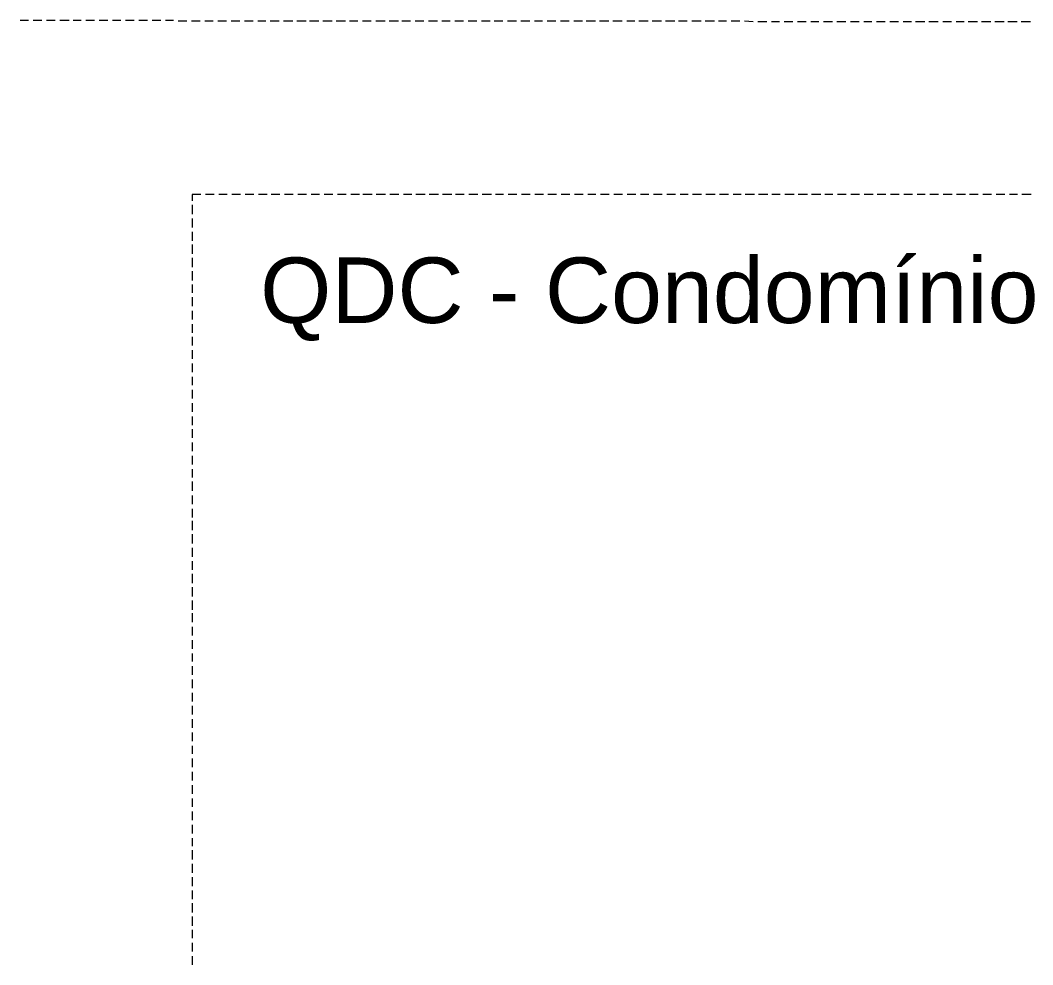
# Model space of a CAD drawing. Header units: millimetres. Extents: x 40 to 176, y -32 to 59.
# Drawn here: x 125.909 to 130.778, y 41.81 to 46.353 of the extents above; entities that cross this region are included whole.
import ezdxf

# ---------------------------------------------------------------- set-up
doc = ezdxf.new("R2010")
doc.units = ezdxf.units.MM
doc.layers.add('13 - Diagrama unifilar', color=7, linetype='Continuous', lineweight=30)
doc.styles.add('Arial0', font='arial.ttf', dxfattribs={"height": 3.14658})

msp = doc.modelspace()

# ---------------------------------------------------------------- linework, layer by layer
at = {"layer": '13 - Diagrama unifilar', "color": 6, "linetype": 'Continuous', "lineweight": 9, "true_color": 0x000006}
for points in [[(125.9088, 46.3525), (125.9479, 46.3525), (125.9479, 46.3525)], [(125.9703, 46.3525), (126.0122, 46.3525), (126.0122, 46.3525)], [(126.0345, 46.3525), (126.0764, 46.3525), (126.0764, 46.3525)], [(126.0988, 46.3525), (126.1435, 46.3525), (126.1435, 46.3525)], [(126.163, 46.3525), (126.2021, 46.3525), (126.2021, 46.3525)], [(126.2245, 46.3525), (126.2664, 46.3525), (126.2664, 46.3525)], [(126.2887, 46.3525), (126.3306, 46.3525), (126.3306, 46.3525)], [(126.353, 46.3525), (126.3921, 46.3525), (126.3921, 46.3525)], [(126.4144, 46.3525), (126.4563, 46.3525), (126.4563, 46.3525)], [(126.4787, 46.3525), (126.5206, 46.3525), (126.5206, 46.3525)], [(126.5429, 46.3525), (126.5848, 46.3525), (126.5848, 46.3525)], [(126.6072, 46.3525), (126.6463, 46.3525), (126.6463, 46.3525)], [(126.6687, 46.3497), (126.7106, 46.3497), (126.7106, 46.3497)], [(126.7329, 46.3497), (126.7748, 46.3497), (126.7748, 46.3497)], [(126.7972, 46.3497), (126.8363, 46.3497), (126.8363, 46.3497)], [(126.8586, 46.3497), (126.9005, 46.3497), (126.9005, 46.3497)], [(126.9229, 46.3497), (126.9648, 46.3497), (126.9648, 46.3497)], [(126.9871, 46.3497), (127.029, 46.3497), (127.029, 46.3497)], [(127.0514, 46.3497), (127.0905, 46.3497), (127.0905, 46.3497)], [(127.11, 46.3497), (127.1547, 46.3497), (127.1547, 46.3497)], [(127.1743, 46.3497), (127.219, 46.3497), (127.219, 46.3497)], [(127.2385, 46.3497), (127.2832, 46.3497), (127.2832, 46.3497)], [(127.3, 46.3497), (127.3447, 46.3497), (127.3447, 46.3497)], [(127.3642, 46.3497), (127.4089, 46.3497), (127.4089, 46.3497)], [(127.4285, 46.3497), (127.4732, 46.3497), (127.4732, 46.3497)], [(127.4927, 46.3497), (127.5318, 46.3497), (127.5318, 46.3497)], [(127.5542, 46.3497), (127.5961, 46.3497), (127.5961, 46.3497)], [(127.6184, 46.3497), (127.6631, 46.3497), (127.6631, 46.3497)], [(127.6827, 46.3497), (127.7274, 46.3497), (127.7274, 46.3497)], [(127.7442, 46.3497), (127.7861, 46.3497), (127.7861, 46.3497)], [(127.8084, 46.3497), (127.8503, 46.3497), (127.8503, 46.3497)], [(127.8727, 46.3497), (127.9146, 46.3497), (127.9146, 46.3497)], [(127.9369, 46.3497), (127.976, 46.3497), (127.976, 46.3497)], [(127.9984, 46.3497), (128.0403, 46.3497), (128.0403, 46.3497)], [(128.0626, 46.3497), (128.1045, 46.3497), (128.1045, 46.3497)], [(128.1269, 46.3497), (128.1688, 46.3497), (128.1688, 46.3497)], [(128.1883, 46.3497), (128.2302, 46.3497), (128.2302, 46.3497)], [(128.2526, 46.3497), (128.2945, 46.3497), (128.2945, 46.3497)], [(128.3168, 46.3497), (128.3587, 46.3497), (128.3587, 46.3497)], [(128.3811, 46.3497), (128.4202, 46.3497), (128.4202, 46.3497)], [(128.4425, 46.3497), (128.4844, 46.3497), (128.4844, 46.3497)], [(128.5068, 46.3497), (128.5487, 46.3497), (128.5487, 46.3497)], [(128.571, 46.3497), (128.6129, 46.3497), (128.6129, 46.3497)], [(128.6297, 46.3497), (128.6744, 46.3497), (128.6744, 46.3497)], [(128.694, 46.3497), (128.7386, 46.3497), (128.7386, 46.3497)], [(128.7582, 46.3497), (128.8029, 46.3497), (128.8029, 46.3497)], [(128.8252, 46.3497), (128.8644, 46.3497), (128.8644, 46.3497)], [(128.8839, 46.3497), (128.9286, 46.3497), (128.9286, 46.3497)], [(128.9482, 46.3497), (128.9929, 46.3497), (128.9929, 46.3497)], [(129.0124, 46.3497), (129.0571, 46.3497), (129.0571, 46.3497)], [(129.0739, 46.3497), (129.1158, 46.3497), (129.1158, 46.3497)], [(129.1381, 46.3497), (129.1828, 46.3497), (129.1828, 46.3497)], [(129.2024, 46.3497), (129.2471, 46.3497), (129.2471, 46.3497)], [(129.2666, 46.3497), (129.3057, 46.3497), (129.3057, 46.3497)], [(129.3281, 46.3497), (129.37, 46.3497), (129.37, 46.3497)], [(129.3923, 46.3497), (129.4342, 46.3469), (129.4342, 46.3469)], [(129.4566, 46.3469), (129.4985, 46.3469), (129.4985, 46.3469)], [(129.5208, 46.3469), (129.5599, 46.3469), (129.5599, 46.3469)], [(129.5823, 46.3469), (129.6242, 46.3469), (129.6242, 46.3469)], [(129.6465, 46.3469), (129.6884, 46.3469), (129.6884, 46.3469)], [(129.7108, 46.3469), (129.7499, 46.3469), (129.7499, 46.3469)], [(129.7722, 46.3469), (129.8142, 46.3469), (129.8142, 46.3469)], [(129.8365, 46.3469), (129.8784, 46.3469), (129.8784, 46.3469)], [(129.9008, 46.3469), (129.9427, 46.3469), (129.9427, 46.3469)], [(129.965, 46.3469), (130.0041, 46.3469), (130.0041, 46.3469)], [(130.0265, 46.3469), (130.0684, 46.3469), (130.0684, 46.3469)], [(130.0907, 46.3469), (130.1326, 46.3469), (130.1326, 46.3469)], [(130.155, 46.3469), (130.1941, 46.3469), (130.1941, 46.3469)], [(130.2136, 46.3469), (130.2583, 46.3469), (130.2583, 46.3469)], [(130.2779, 46.3469), (130.3226, 46.3469), (130.3226, 46.3469)], [(130.3449, 46.3469), (130.3868, 46.3469), (130.3868, 46.3469)], [(130.4092, 46.3469), (130.4483, 46.3469), (130.4483, 46.3469)], [(130.4678, 46.3469), (130.5125, 46.3469), (130.5125, 46.3469)], [(130.5321, 46.3469), (130.5768, 46.3469), (130.5768, 46.3469)], [(130.5963, 46.3469), (130.641, 46.3469), (130.641, 46.3469)], [(130.6578, 46.3469), (130.7025, 46.3469), (130.7025, 46.3469)], [(130.722, 46.3469), (130.7667, 46.3469), (130.7667, 46.3469)], [(126.7776, 45.5145), (126.7357, 45.5145), (126.7357, 45.4838)], [(126.8418, 45.5145), (126.7999, 45.5145), (126.7999, 45.5145)], [(126.9033, 45.5145), (126.8642, 45.5145), (126.8642, 45.5145)], [(126.9676, 45.5145), (126.9257, 45.5145), (126.9257, 45.5145)], [(127.0318, 45.5145), (126.9899, 45.5145), (126.9899, 45.5145)], [(127.0961, 45.5145), (127.0542, 45.5145), (127.0542, 45.5145)], [(127.1575, 45.5145), (127.1156, 45.5145), (127.1156, 45.5145)], [(127.2218, 45.5145), (127.1799, 45.5145), (127.1799, 45.5145)], [(127.286, 45.5145), (127.2441, 45.5145), (127.2441, 45.5145)], [(127.3475, 45.5145), (127.3084, 45.5145), (127.3084, 45.5145)], [(127.4117, 45.5145), (127.3698, 45.5145), (127.3698, 45.5145)], [(127.476, 45.5145), (127.4341, 45.5145), (127.4341, 45.5145)], [(127.5402, 45.5145), (127.4983, 45.5145), (127.4983, 45.5145)], [(127.6017, 45.5145), (127.557, 45.5145), (127.557, 45.5145)], [(127.6659, 45.5145), (127.6212, 45.5145), (127.6212, 45.5145)], [(127.7302, 45.5145), (127.6855, 45.5145), (127.6855, 45.5145)], [(127.7916, 45.5145), (127.7525, 45.5145), (127.7525, 45.5145)], [(127.8559, 45.5145), (127.8112, 45.5145), (127.8112, 45.5145)], [(127.9201, 45.5145), (127.8755, 45.5145), (127.8755, 45.5145)], [(127.9844, 45.5145), (127.9397, 45.5145), (127.9397, 45.5145)], [(128.0431, 45.5145), (128.0012, 45.5145), (128.0012, 45.5145)], [(128.1101, 45.5145), (128.0654, 45.5145), (128.0654, 45.5145)], [(128.1744, 45.5145), (128.1297, 45.5145), (128.1297, 45.5145)], [(128.233, 45.5145), (128.1939, 45.5145), (128.1939, 45.5145)], [(128.2973, 45.5145), (128.2554, 45.5145), (128.2554, 45.5145)], [(128.3615, 45.5145), (128.3196, 45.5145), (128.3196, 45.5145)], [(128.4258, 45.5145), (128.3839, 45.5145), (128.3839, 45.5145)], [(128.4872, 45.5145), (128.4453, 45.5145), (128.4453, 45.5145)], [(128.5515, 45.5145), (128.5096, 45.5145), (128.5096, 45.5145)], [(128.6157, 45.5145), (128.5738, 45.5145), (128.5738, 45.5145)], [(128.6772, 45.5145), (128.6381, 45.5145), (128.6381, 45.5145)], [(128.7414, 45.5145), (128.6995, 45.5145), (128.6995, 45.5145)], [(128.8057, 45.5145), (128.7638, 45.5145), (128.7638, 45.5145)], [(128.8699, 45.5145), (128.828, 45.5145), (128.828, 45.5145)], [(128.9314, 45.5145), (128.8923, 45.5145), (128.8923, 45.5145)], [(128.9957, 45.5145), (128.9537, 45.5145), (128.9537, 45.5145)], [(129.0599, 45.5145), (129.018, 45.5145), (129.018, 45.5145)], [(129.1214, 45.5145), (129.0822, 45.5145), (129.0822, 45.5145)], [(129.1856, 45.5145), (129.1409, 45.5145), (129.1409, 45.5145)], [(129.2499, 45.5145), (129.2052, 45.5145), (129.2052, 45.5145)], [(129.3141, 45.5145), (129.2722, 45.5145), (129.2722, 45.5145)], [(129.3756, 45.5145), (129.3365, 45.5145), (129.3365, 45.5145)], [(129.4398, 45.5145), (129.3951, 45.5145), (129.3951, 45.5145)], [(129.5041, 45.5145), (129.4594, 45.5145), (129.4594, 45.5145)], [(129.5627, 45.5145), (129.5236, 45.5145), (129.5236, 45.5145)], [(129.6298, 45.5145), (129.5851, 45.5145), (129.5851, 45.5145)], [(129.694, 45.5145), (129.6493, 45.5145), (129.6493, 45.5145)], [(129.7583, 45.5145), (129.7136, 45.5145), (129.7136, 45.5145)], [(129.8169, 45.5145), (129.7778, 45.5145), (129.7778, 45.5145)], [(129.8812, 45.5145), (129.8393, 45.5145), (129.8393, 45.5145)], [(129.9454, 45.5145), (129.9035, 45.5145), (129.9035, 45.5145)], [(130.0097, 45.5145), (129.9678, 45.5145), (129.9678, 45.5145)], [(130.0712, 45.5145), (130.0293, 45.5145), (130.0293, 45.5145)], [(130.1354, 45.5145), (130.0935, 45.5145), (130.0935, 45.5145)], [(130.1997, 45.5145), (130.1578, 45.5145), (130.1578, 45.5145)], [(130.2611, 45.5145), (130.222, 45.5145), (130.222, 45.5145)], [(130.3254, 45.5145), (130.2835, 45.5145), (130.2835, 45.5145)], [(130.3896, 45.5145), (130.3477, 45.5145), (130.3477, 45.5145)], [(130.4539, 45.5145), (130.412, 45.5145), (130.412, 45.5145)], [(130.5153, 45.5145), (130.4734, 45.5145), (130.4734, 45.5145)], [(130.5796, 45.5145), (130.5377, 45.5145), (130.5377, 45.5145)], [(130.6438, 45.5145), (130.6019, 45.5145), (130.6019, 45.5145)], [(130.7053, 45.5145), (130.6662, 45.5145), (130.6662, 45.5145)], [(130.7695, 45.5145), (130.7248, 45.5145), (130.7248, 45.5145)], [(126.7357, 45.4642), (126.7357, 45.4195), (126.7357, 45.4195)], [(126.7357, 45.3999), (126.7357, 45.3552), (126.7357, 45.3552)], [(126.7357, 45.3357), (126.7357, 45.291), (126.7357, 45.291)], [(126.7357, 45.2742), (126.7357, 45.2295), (126.7357, 45.2295)], [(126.7357, 45.21), (126.7357, 45.1653), (126.7357, 45.1653)], [(126.7357, 45.1457), (126.7357, 45.101), (126.7357, 45.101)], [(126.7357, 45.0815), (126.7357, 45.0424), (126.7357, 45.0424)], [(126.7357, 45.02), (126.7357, 44.9781), (126.7357, 44.9781)], [(126.7357, 44.9558), (126.7357, 44.9139), (126.7357, 44.9139)], [(126.7357, 44.8915), (126.7357, 44.8496), (126.7357, 44.8496)], [(126.7357, 44.8301), (126.7357, 44.7882), (126.7357, 44.7882)], [(126.7357, 44.7658), (126.7357, 44.7239), (126.7357, 44.7239)], [(126.7357, 44.7016), (126.7357, 44.6597), (126.7357, 44.6597)], [(126.7357, 44.6373), (126.7357, 44.5982), (126.7357, 44.5982)], [(126.7357, 44.5759), (126.7357, 44.534), (126.7357, 44.534)], [(126.7357, 44.5116), (126.7357, 44.4697), (126.7357, 44.4697)], [(126.7357, 44.4474), (126.7357, 44.4055), (126.7357, 44.4055)], [(126.7357, 44.3859), (126.7357, 44.344), (126.7357, 44.344)], [(126.7357, 44.3216), (126.7357, 44.2797), (126.7357, 44.2797)], [(126.7357, 44.2574), (126.7357, 44.2155), (126.7357, 44.2155)], [(126.7357, 44.1931), (126.7357, 44.154), (126.7357, 44.154)], [(126.7357, 44.1345), (126.7357, 44.0898), (126.7357, 44.0898)], [(126.7357, 44.0674), (126.7357, 44.0255), (126.7357, 44.0255)], [(126.7357, 44.0032), (126.7357, 43.9613), (126.7357, 43.9613)], [(126.7357, 43.9445), (126.7357, 43.8998), (126.7357, 43.8998)], [(126.7357, 43.8803), (126.7357, 43.8356), (126.7357, 43.8356)], [(126.7357, 43.816), (126.7357, 43.7713), (126.7357, 43.7713)], [(126.7357, 43.7518), (126.7357, 43.7099), (126.7357, 43.7099)], [(126.7357, 43.6903), (126.7357, 43.6456), (126.7357, 43.6456)], [(126.7357, 43.6261), (126.7357, 43.5814), (126.7357, 43.5814)], [(126.7357, 43.5618), (126.7357, 43.5171), (126.7357, 43.5171)], [(126.7357, 43.5004), (126.7357, 43.4585), (126.7357, 43.4585)], [(126.7357, 43.4361), (126.7357, 43.3942), (126.7357, 43.3942)], [(126.7357, 43.3719), (126.7357, 43.3299), (126.7357, 43.3299)], [(126.7357, 43.3076), (126.7357, 43.2685), (126.7357, 43.2685)], [(126.7357, 43.2461), (126.7357, 43.2042), (126.7357, 43.2042)], [(126.7357, 43.1819), (126.7357, 43.14), (126.7357, 43.14)], [(126.7357, 43.1176), (126.7357, 43.0757), (126.7357, 43.0757)], [(126.7357, 43.0562), (126.7357, 43.0143), (126.7357, 43.0143)], [(126.7357, 42.9919), (126.7357, 42.95), (126.7357, 42.95)], [(126.7357, 42.9277), (126.7357, 42.8858), (126.7357, 42.8858)], [(126.7357, 42.8634), (126.7357, 42.8243), (126.7357, 42.8243)], [(126.7357, 42.802), (126.7357, 42.7601), (126.7357, 42.7601)], [(126.7357, 42.7377), (126.7357, 42.6958), (126.7357, 42.6958)], [(126.7357, 42.6735), (126.7357, 42.6316), (126.7357, 42.6316)], [(126.7357, 42.6092), (126.7357, 42.5701), (126.7357, 42.5701)], [(126.7357, 42.5478), (126.7357, 42.5059), (126.7357, 42.5059)], [(126.7357, 42.4835), (126.7357, 42.4416), (126.7357, 42.4416)], [(126.7357, 42.4193), (126.7357, 42.3802), (126.7357, 42.3802)], [(126.7357, 42.3606), (126.7357, 42.3159), (126.7357, 42.3159)], [(126.7357, 42.2963), (126.7357, 42.2517), (126.7357, 42.2517)], [(126.7357, 42.2321), (126.7357, 42.1874), (126.7357, 42.1874)], [(126.7357, 42.1678), (126.7357, 42.1259), (126.7357, 42.1259)], [(126.7357, 42.1064), (126.7357, 42.0617), (126.7357, 42.0617)], [(126.7357, 42.0421), (126.7357, 41.9974), (126.7357, 41.9974)], [(126.7357, 41.9779), (126.7357, 41.9388), (126.7357, 41.9388)], [(126.7357, 41.9164), (126.7357, 41.8745), (126.7357, 41.8745)], [(126.7357, 41.8522), (126.7357, 41.8103), (126.7357, 41.8103)]]:
    msp.add_lwpolyline(points, dxfattribs=at)

# ---------------------------------------------------------------- texts
at = {"layer": '13 - Diagrama unifilar', "color": 6, "true_color": 0x000006, "style": 'Arial0'}
msp.add_text('QDC - Condomínio', height=0.315157, dxfattribs=at).set_placement((127.0625, 44.8965))

doc.saveas('drawing.dxf')
